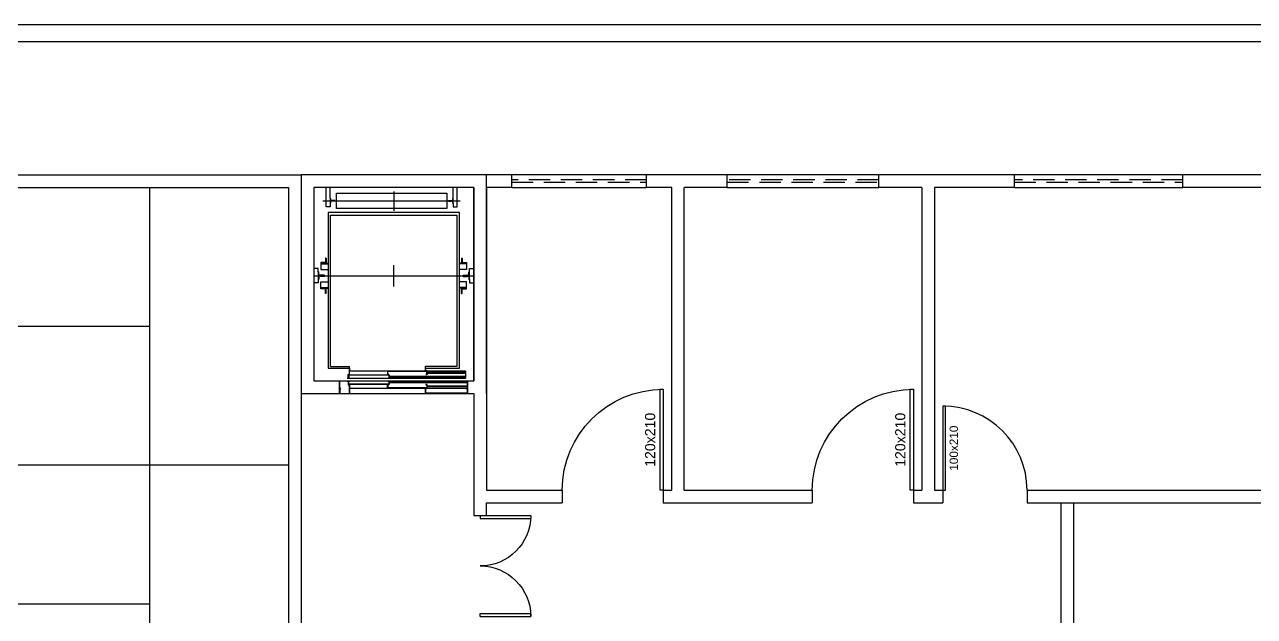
# Model space of a CAD drawing. Header units: centimetres. Extents: x 30244 to 591333, y -111940 to 104227.
# Drawn here: x 573641 to 575102, y 74471 to 75174 of the extents above; entities that cross this region are included whole.
import ezdxf
from ezdxf.enums import TextEntityAlignment as Align

# ---------------------------------------------------------------- set-up
doc = ezdxf.new("R2010")
doc.units = ezdxf.units.CM
doc.header["$LTSCALE"] = 4
for name, pattern in [('DASHED2', [9.525, 6.35, -3.175]), ('LTYPE_4', [112.5, 56.25, -56.25]), ('LTYPE_6', [168.75, 112.5, -28.125, 0, -28.125])]:
    doc.linetypes.add(name, pattern=pattern)
for name, color, linetype in [('0.1', 1, 'Continuous'), ('0.4', 4, 'Continuous'), ('0.6', 6, 'Continuous'), ('02-CONT', 2, 'Continuous'), ('08', 8, 'Continuous')]:
    doc.layers.add(name, color=color, linetype=linetype)
doc.styles.add('2mm 1-50', font='arial.ttf', dxfattribs={"height": 0.1})

# ---------------------------------------------------------------- blocks, each defined once
blk = doc.blocks.new('1_00e')
blk.add_lwpolyline([(-28.4, -52.3), (-25.4, -52.3), (-25.4, 47.7), (-28.4, 47.7)], close=True)
at = {"color": 1}
blk.add_arc((-28.4, -52.3), 100, 0, 90, dxfattribs=at)
blk = doc.blocks.new('1_00')
for p, q in [((-129.2, 59.1), (-129.2, 109.1)), ((-129.2, 109.1), (-126.2, 109.1)), ((-126.2, 59.1), (-126.2, 109.1)), ((-29.2, 109.1), (-32.2, 109.1)), ((-32.2, 59.1), (-32.2, 109.1)), ((-29.2, 59.1), (-29.2, 109.1)), ((-129.2, 59.1), (-126.2, 59.1)), ((-29.2, 59.1), (-32.2, 59.1))]:
    blk.add_line(p, q)
at = {"color": 1}
for centre, start, end in [((-129.2, 59.1), 0, 90), ((-29.2, 59.1), 90, 180)]:
    blk.add_arc(centre, 50, start, end, dxfattribs=at)

msp = doc.modelspace()

# ---------------------------------------------------------------- linework, layer by layer
at = {"layer": '0.1'}
for p, q in [((573789.915, 74980.88), (573789.915, 74650.883)), ((572724.915, 74815.883), (573789.915, 74815.883)), ((574015.415, 74735.88), (574167.415, 74735.88)), ((572889.915, 74650.883), (573954.915, 74650.883)), ((573789.915, 74650.883), (573789.915, 74485.883)), ((572724.915, 74485.883), (573789.915, 74485.883)), ((573789.915, 74485.883), (573789.915, 74320.883))]:
    msp.add_line(p, q, dxfattribs=at)
at = {"layer": '0.1', "linetype": 'DASHED2'}
for p, q in [((574379.915, 74989.88), (574219.915, 74989.88)), ((574219.915, 74986.88), (574379.915, 74986.88)), ((574655.915, 74989.88), (574475.915, 74989.88)), ((574475.915, 74986.88), (574655.915, 74986.88)), ((575016.915, 74989.88), (574816.915, 74989.88)), ((574816.915, 74986.88), (575016.915, 74986.88))]:
    msp.add_line(p, q, dxfattribs=at)
at = {"layer": '0.4'}
for points in [[(565290.459, 72184.848), (565270.857, 72184.795), (565652.743, 75174.344), (578653.183, 75174.344), (577815.253, 72758.077)], [(565293.582, 72204.857), (565670.35, 75154.344), (578625.078, 75154.344), (577801.02, 72778.077)]]:
    msp.add_lwpolyline(points, dxfattribs=at)
at = {"layer": '0.6'}
for p, q in [((574219.915, 74980.88), (574219.915, 74995.88)), ((574379.915, 74995.88), (574219.915, 74995.88)), ((574379.915, 74980.88), (574379.915, 74995.88)), ((574475.915, 74980.88), (574475.915, 74995.88)), ((574655.915, 74995.88), (574475.915, 74995.88)), ((574655.915, 74980.88), (574655.915, 74995.88)), ((574816.915, 74980.88), (574816.915, 74995.88)), ((575016.915, 74995.88), (574816.915, 74995.88)), ((575016.915, 74980.88), (575016.915, 74995.88)), ((574219.915, 74980.88), (574379.915, 74980.88)), ((574475.915, 74980.88), (574655.915, 74980.88)), ((574816.915, 74980.88), (575016.915, 74980.88)), ((574015.415, 74750.88), (574015.415, 74735.88)), ((574015.415, 74750.88), (574015.415, 74735.88)), ((574167.415, 74750.88), (574167.415, 74735.88)), ((574167.415, 74735.88), (574167.415, 74750.88)), ((574279.915, 74620.88), (574279.915, 74605.88)), ((574399.915, 74620.88), (574399.915, 74605.88)), ((574576.915, 74620.88), (574576.915, 74605.88)), ((574696.915, 74620.88), (574696.915, 74605.88)), ((574731.915, 74620.88), (574731.915, 74605.88)), ((574831.915, 74620.88), (574831.915, 74605.88)), ((574174.915, 74605.88), (574174.915, 74590.88)), ((574189.915, 74590.88), (574189.915, 74605.88)), ((574871.915, 74605.88), (574871.915, 74455.88)), ((574886.915, 74605.88), (574886.915, 74455.88)), ((574174.915, 74590.88), (574189.915, 74590.88))]:
    msp.add_line(p, q, dxfattribs=at)
for points in [[(572724.915, 74305.883), (572709.915, 74305.883), (572709.915, 74995.88), (573969.915, 74995.88), (573969.915, 74305.883), (572889.915, 74305.883)], [(574189.915, 74735.88), (574189.915, 74995.88), (573969.915, 74995.88), (573969.915, 74735.88), (574015.415, 74735.88)], [(574219.915, 74995.88), (574174.915, 74995.88)], [(574424.915, 74995.88), (574379.915, 74995.88)], [(574475.915, 74995.88), (574409.915, 74995.88)], [(574721.915, 74995.88), (574655.915, 74995.88)], [(574816.915, 74995.88), (574706.915, 74995.88)], [(575126.915, 74995.88), (575016.915, 74995.88)], [(572724.915, 74320.883), (572724.915, 74980.88), (573954.915, 74980.88), (573954.915, 74320.883), (572889.915, 74320.883)], [(574174.915, 74980.88), (573984.915, 74980.88), (573984.915, 74750.88), (574015.415, 74750.88)], [(574174.915, 74980.88), (574174.915, 74750.88)], [(574174.915, 74750.88), (574174.915, 74980.88)], [(574219.915, 74980.88), (574189.915, 74980.88), (574189.915, 74620.88), (574279.915, 74620.88)], [(574189.915, 74735.88), (574189.915, 74980.88)], [(574399.915, 74620.88), (574409.915, 74620.88), (574409.915, 74980.88), (574379.915, 74980.88)], [(574424.915, 74620.88), (574424.915, 74980.88)], [(574475.915, 74980.88), (574424.915, 74980.88)], [(574706.915, 74980.88), (574655.915, 74980.88)], [(574706.915, 74980.88), (574706.915, 74620.88)], [(574816.915, 74980.88), (574721.915, 74980.88), (574721.915, 74620.88), (574731.915, 74620.88)], [(575111.915, 74980.88), (575016.915, 74980.88)], [(574167.415, 74750.88), (574174.915, 74750.88)], [(574167.415, 74735.88), (574174.915, 74735.88)], [(574174.915, 74735.88), (574174.915, 74605.88)], [(574424.915, 74620.88), (574576.915, 74620.88)], [(574696.915, 74620.88), (574706.915, 74620.88)], [(574831.915, 74620.88), (575111.915, 74620.88)], [(574189.915, 74605.88), (574279.915, 74605.88)], [(574399.915, 74605.88), (574424.915, 74605.88)], [(574409.915, 74605.88), (574576.915, 74605.88)], [(574696.915, 74605.88), (574721.915, 74605.88)], [(574706.915, 74605.88), (574731.915, 74605.88)], [(574831.915, 74605.88), (575126.915, 74605.88)]]:
    msp.add_lwpolyline(points, dxfattribs=at)
at = {"layer": '08', "color": 253}
for p, q in [((573999.515, 74957.63), (573999.515, 74980.88)), ((574004.515, 74968.13), (574004.515, 74980.88)), ((574150.315, 74968.13), (574150.315, 74980.88)), ((574155.315, 74957.63), (574155.315, 74980.88)), ((574004.915, 74967.73), (574004.515, 74968.13)), ((574004.515, 74968.13), (574004.515, 74961.63)), ((574004.915, 74967.73), (574004.915, 74965.08)), ((574011.915, 74973.88), (574142.915, 74973.88)), ((574011.915, 74955.88), (574011.915, 74973.88)), ((574142.915, 74973.88), (574142.915, 74955.88)), ((574149.915, 74967.73), (574150.315, 74968.13)), ((574149.915, 74965.08), (574149.915, 74967.73)), ((574150.315, 74961.63), (574150.315, 74968.13)), ((574004.515, 74957.63), (573999.515, 74957.63)), ((574004.915, 74962.03), (574004.515, 74961.63)), ((574004.515, 74961.63), (574004.515, 74957.63)), ((574006.215, 74965.08), (574004.915, 74965.08)), ((574004.915, 74964.68), (574004.915, 74962.03)), ((574006.215, 74964.68), (574004.915, 74964.68)), ((574006.215, 74965.08), (574006.415, 74965.28)), ((574006.415, 74964.48), (574006.215, 74964.68)), ((574009.915, 74965.28), (574006.415, 74965.28)), ((574009.915, 74964.48), (574006.415, 74964.48)), ((574009.915, 74965.28), (574009.915, 74964.48)), ((574142.915, 74955.88), (574011.915, 74955.88)), ((574144.915, 74965.28), (574148.415, 74965.28)), ((574144.915, 74964.48), (574144.915, 74965.28)), ((574144.915, 74964.48), (574148.415, 74964.48)), ((574148.415, 74965.28), (574148.615, 74965.08)), ((574148.615, 74964.68), (574148.415, 74964.48)), ((574148.615, 74965.08), (574149.915, 74965.08)), ((574148.615, 74964.68), (574149.915, 74964.68)), ((574149.915, 74962.03), (574149.915, 74964.68)), ((574149.915, 74962.03), (574150.315, 74961.63)), ((574150.315, 74961.63), (574150.315, 74957.63)), ((574150.315, 74957.63), (574155.315, 74957.63)), ((574001.915, 74950.88), (574001.915, 74765.88)), ((574157.915, 74950.88), (574001.915, 74950.88)), ((574004.915, 74947.88), (574154.915, 74947.88)), ((574004.915, 74767.88), (574004.915, 74947.88)), ((574125.849, 74947.88), (574125.849, 74947.88)), ((574154.915, 74947.88), (574154.915, 74767.88)), ((574157.915, 74765.88), (574157.915, 74950.88)), ((573998.815, 74896.88), (573998.815, 74891.48)), ((573999.415, 74896.88), (573998.815, 74896.88)), ((573999.415, 74896.88), (573999.415, 74890.88)), ((574160.415, 74896.88), (574161.015, 74896.88)), ((574160.415, 74896.88), (574160.415, 74890.88)), ((574161.015, 74896.88), (574161.015, 74891.48)), ((573989.915, 74884.38), (573984.915, 74884.38)), ((573989.915, 74880.38), (573989.915, 74884.38)), ((573989.915, 74880.38), (573990.365, 74880.38)), ((573989.915, 74880.38), (573989.915, 74875.88)), ((573990.732, 74880.03), (573990.365, 74880.38)), ((573990.897, 74876.68), (573990.732, 74880.03)), ((573993.415, 74891.48), (573993.415, 74883.38)), ((573998.815, 74891.48), (573993.415, 74891.48)), ((573999.415, 74890.88), (573993.415, 74890.88)), ((573993.415, 74883.38), (573999.415, 74883.38)), ((573999.415, 74890.88), (574001.915, 74890.88)), ((573999.415, 74883.38), (574001.915, 74883.38)), ((574160.415, 74890.88), (574157.915, 74890.88)), ((574160.415, 74883.38), (574157.915, 74883.38)), ((574160.415, 74890.88), (574166.415, 74890.88)), ((574166.415, 74883.38), (574160.415, 74883.38)), ((574161.015, 74891.48), (574166.415, 74891.48)), ((574166.415, 74891.48), (574166.415, 74883.38)), ((574168.932, 74876.68), (574169.097, 74880.03)), ((574169.097, 74880.03), (574169.465, 74880.38)), ((574169.915, 74880.38), (574169.465, 74880.38)), ((574169.915, 74880.38), (574169.915, 74884.38)), ((574169.915, 74884.38), (574174.915, 74884.38)), ((574169.915, 74875.88), (574169.915, 74880.38)), ((573989.915, 74867.38), (573984.915, 74867.38)), ((573989.915, 74875.88), (573989.915, 74871.38)), ((573989.915, 74871.38), (573990.365, 74871.38)), ((573989.915, 74871.38), (573989.915, 74867.38)), ((573990.732, 74871.73), (573990.365, 74871.38)), ((573990.897, 74875.08), (573990.732, 74871.73)), ((573991.265, 74876.33), (573990.897, 74876.68)), ((573990.897, 74875.08), (573991.265, 74875.43)), ((573992.865, 74876.33), (573991.265, 74876.33)), ((573992.865, 74875.43), (573991.265, 74875.43)), ((573992.865, 74876.33), (573993.215, 74876.68)), ((573992.865, 74875.43), (573993.215, 74875.08)), ((573997.415, 74876.68), (573993.215, 74876.68)), ((573997.415, 74875.08), (573993.215, 74875.08)), ((573993.415, 74868.38), (573999.415, 74868.38)), ((573993.415, 74860.28), (573993.415, 74868.38)), ((573997.415, 74875.88), (573997.415, 74876.68)), ((573997.415, 74875.88), (573997.415, 74875.08)), ((573999.415, 74868.38), (574001.915, 74868.38)), ((574160.415, 74868.38), (574157.915, 74868.38)), ((574166.415, 74868.38), (574160.415, 74868.38)), ((574162.415, 74876.68), (574166.615, 74876.68)), ((574162.415, 74875.88), (574162.415, 74876.68)), ((574162.415, 74875.88), (574162.415, 74875.08)), ((574162.415, 74875.08), (574166.615, 74875.08)), ((574166.415, 74860.28), (574166.415, 74868.38)), ((574166.965, 74876.33), (574166.615, 74876.68)), ((574166.965, 74875.43), (574166.615, 74875.08)), ((574166.965, 74876.33), (574168.565, 74876.33)), ((574166.965, 74875.43), (574168.565, 74875.43)), ((574168.932, 74876.68), (574168.565, 74876.33)), ((574168.565, 74875.43), (574168.932, 74875.08)), ((574168.932, 74875.08), (574169.097, 74871.73)), ((574169.097, 74871.73), (574169.465, 74871.38)), ((574169.915, 74871.38), (574169.465, 74871.38)), ((574169.915, 74871.38), (574169.915, 74875.88)), ((574169.915, 74871.38), (574169.915, 74867.38)), ((574169.915, 74867.38), (574174.915, 74867.38)), ((573999.415, 74860.88), (573993.415, 74860.88)), ((573998.815, 74860.28), (573993.415, 74860.28)), ((573998.815, 74854.88), (573998.815, 74860.28)), ((573999.415, 74854.88), (573998.815, 74854.88)), ((573999.415, 74854.88), (573999.415, 74860.88)), ((573999.415, 74860.88), (574001.915, 74860.88)), ((574160.415, 74860.88), (574157.915, 74860.88)), ((574160.415, 74860.88), (574166.415, 74860.88)), ((574160.415, 74854.88), (574160.415, 74860.88)), ((574160.415, 74854.88), (574161.015, 74854.88)), ((574161.015, 74860.28), (574166.415, 74860.28)), ((574161.015, 74854.88), (574161.015, 74860.28)), ((574001.915, 74765.88), (574027.215, 74765.88)), ((574004.915, 74767.88), (574027.415, 74767.88)), ((574027.215, 74765.88), (574027.215, 74762.88)), ((574027.215, 74758.58), (574027.215, 74762.88)), ((574027.415, 74762.88), (574027.415, 74767.88)), ((574027.415, 74758.38), (574027.415, 74762.88)), ((574027.415, 74762.88), (574164.915, 74762.88)), ((574072.415, 74762.38), (574119.415, 74762.38)), ((574072.415, 74762.38), (574072.415, 74758.38)), ((574119.215, 74762.18), (574072.615, 74762.18)), ((574072.615, 74758.58), (574072.615, 74762.18)), ((574154.915, 74767.88), (574117.415, 74767.88)), ((574117.415, 74762.88), (574117.415, 74767.88)), ((574117.615, 74765.88), (574157.915, 74765.88)), ((574117.615, 74763.08), (574117.615, 74765.88)), ((574118.915, 74763.08), (574117.615, 74763.08)), ((574118.915, 74762.88), (574118.915, 74763.08)), ((574119.215, 74758.58), (574119.215, 74762.18)), ((574119.415, 74762.38), (574119.415, 74758.38)), ((574164.915, 74762.88), (574164.915, 74753.88)), ((574015.415, 74750.88), (574024.415, 74750.88)), ((574015.415, 74741.88), (574015.415, 74750.88)), ((574015.415, 74735.88), (574015.415, 74750.88)), ((574015.415, 74735.88), (574015.415, 74746.88)), ((574024.415, 74754.08), (574025.715, 74754.08)), ((574024.415, 74753.88), (574024.415, 74754.08)), ((574024.415, 74753.88), (574164.915, 74753.88)), ((574024.415, 74750.88), (574167.415, 74750.88)), ((574024.415, 74750.88), (574024.415, 74750.68)), ((574024.415, 74750.68), (574025.715, 74750.68)), ((574025.715, 74758.58), (574027.215, 74758.58)), ((574025.715, 74754.08), (574025.715, 74758.58)), ((574025.715, 74750.68), (574025.715, 74746.18)), ((574025.915, 74758.38), (574025.915, 74753.88)), ((574027.415, 74758.38), (574025.915, 74758.38)), ((574025.915, 74746.38), (574025.915, 74750.88)), ((574026.215, 74757.88), (574074.415, 74757.88)), ((574026.215, 74753.88), (574026.215, 74757.88)), ((574026.215, 74750.88), (574026.215, 74746.88)), ((574026.215, 74746.88), (574074.415, 74746.88)), ((574026.415, 74757.68), (574026.415, 74754.08)), ((574074.215, 74757.68), (574026.415, 74757.68)), ((574026.415, 74754.08), (574027.715, 74754.08)), ((574026.415, 74750.68), (574027.715, 74750.68)), ((574026.415, 74747.08), (574026.415, 74750.68)), ((574074.215, 74747.08), (574026.415, 74747.08)), ((574027.715, 74754.08), (574027.715, 74753.88)), ((574027.715, 74750.68), (574027.715, 74750.88)), ((574072.415, 74758.38), (574073.915, 74758.38)), ((574073.915, 74758.58), (574072.615, 74758.58)), ((574072.915, 74754.08), (574074.215, 74754.08)), ((574072.915, 74753.88), (574072.915, 74754.08)), ((574072.915, 74750.88), (574072.915, 74750.68)), ((574072.915, 74750.68), (574074.215, 74750.68)), ((574073.915, 74758.38), (574073.915, 74758.58)), ((574074.215, 74754.08), (574074.215, 74757.68)), ((574074.215, 74750.68), (574074.215, 74747.08)), ((574074.415, 74757.88), (574074.415, 74753.88)), ((574074.415, 74756.38), (574164.915, 74756.38)), ((574164.915, 74755.38), (574074.415, 74755.38)), ((574074.415, 74746.88), (574074.415, 74750.88)), ((574074.415, 74749.38), (574167.415, 74749.38)), ((574167.415, 74748.38), (574074.415, 74748.38)), ((574117.915, 74758.58), (574119.215, 74758.58)), ((574117.915, 74758.38), (574117.915, 74758.58)), ((574119.415, 74758.38), (574117.915, 74758.38)), ((574164.915, 74760.88), (574119.415, 74760.88)), ((574119.415, 74759.88), (574164.915, 74759.88)), ((574167.415, 74750.88), (574167.415, 74741.88)), ((574167.415, 74750.88), (574167.415, 74735.88)), ((574167.415, 74735.88), (574167.415, 74746.88)), ((574015.415, 74741.88), (574016.915, 74741.88)), ((574015.615, 74741.68), (574015.615, 74736.08)), ((574016.915, 74741.68), (574015.615, 74741.68)), ((574016.915, 74741.88), (574016.915, 74741.68)), ((574025.715, 74746.18), (574027.215, 74746.18)), ((574027.415, 74746.38), (574025.915, 74746.38)), ((574027.215, 74746.18), (574027.215, 74736.08)), ((574027.415, 74735.88), (574027.415, 74746.38)), ((574167.415, 74741.88), (574027.415, 74741.88)), ((574072.415, 74746.38), (574073.915, 74746.38)), ((574072.415, 74742.38), (574072.415, 74746.38)), ((574072.415, 74742.38), (574119.415, 74742.38)), ((574072.615, 74746.18), (574072.615, 74742.58)), ((574073.915, 74746.18), (574072.615, 74746.18)), ((574119.215, 74742.58), (574072.615, 74742.58)), ((574073.915, 74746.38), (574073.915, 74746.18)), ((574117.415, 74741.88), (574117.415, 74735.88)), ((574117.415, 74735.88), (574167.415, 74735.88)), ((574117.615, 74736.08), (574117.615, 74741.68)), ((574117.615, 74741.68), (574118.915, 74741.68)), ((574167.215, 74736.08), (574117.615, 74736.08)), ((574117.915, 74746.38), (574117.915, 74746.18)), ((574119.415, 74746.38), (574117.915, 74746.38)), ((574117.915, 74746.18), (574119.215, 74746.18)), ((574118.915, 74741.68), (574118.915, 74741.88)), ((574119.215, 74746.18), (574119.215, 74742.58)), ((574119.415, 74742.38), (574119.415, 74746.38)), ((574119.415, 74744.88), (574167.415, 74744.88)), ((574167.415, 74743.88), (574119.415, 74743.88)), ((574165.915, 74741.88), (574165.915, 74741.68)), ((574165.915, 74741.68), (574167.215, 74741.68)), ((574167.215, 74741.68), (574167.215, 74736.08))]:
    msp.add_line(p, q, dxfattribs=at)
at = {"layer": '08', "color": 253, "linetype": 'LTYPE_6'}
for p, q in [((574079.915, 74975.934), (574079.915, 74952.998)), ((573995.638, 74964.88), (574158.814, 74964.88)), ((574079.915, 74863.089), (574079.915, 74888.318)), ((573984.915, 74875.88), (574173.944, 74875.88))]:
    msp.add_line(p, q, dxfattribs=at)
at = {"layer": '08', "color": 253, "linetype": 'LTYPE_4'}
for p, q in [((573993.415, 74890.03), (573999.415, 74890.03)), ((573999.415, 74890.03), (574001.915, 74890.03)), ((574160.415, 74890.03), (574157.915, 74890.03)), ((574166.415, 74890.03), (574160.415, 74890.03)), ((573993.415, 74861.73), (573999.415, 74861.73)), ((573999.415, 74861.73), (574001.915, 74861.73)), ((574160.415, 74861.73), (574157.915, 74861.73)), ((574166.415, 74861.73), (574160.415, 74861.73))]:
    msp.add_line(p, q, dxfattribs=at)

# ---------------------------------------------------------------- block references
at = {"layer": '02-CONT', "xscale": -1.2, "yscale": 1.2, "zscale": 1.2}
for p in [(574365.828, 74683.584), (574662.828, 74683.584)]:
    msp.add_blockref('1_00e', p, dxfattribs=at)
at = {"layer": '02-CONT'}
msp.add_blockref('1_00e', (574760.32, 74673.133), dxfattribs=at)
at = {"layer": '02-CONT', "xscale": -1.2, "yscale": 1.2, "zscale": 1.2, "rotation": 270}
msp.add_blockref('1_00', (574111.552, 74625.888), dxfattribs=at)

# ---------------------------------------------------------------- texts
at = {"layer": '02-CONT', "style": '2mm 1-50'}
for s, height, p in [('120x210', 12, (574384.315, 74680.826)), ('120x210', 12, (574681.315, 74680.826)), ('100x210', 10, (574744.915, 74670.88))]:
    msp.add_text(s, height=height, rotation=90, dxfattribs=at).set_placement(p, align=Align.MIDDLE_CENTER)

doc.saveas('drawing.dxf')
